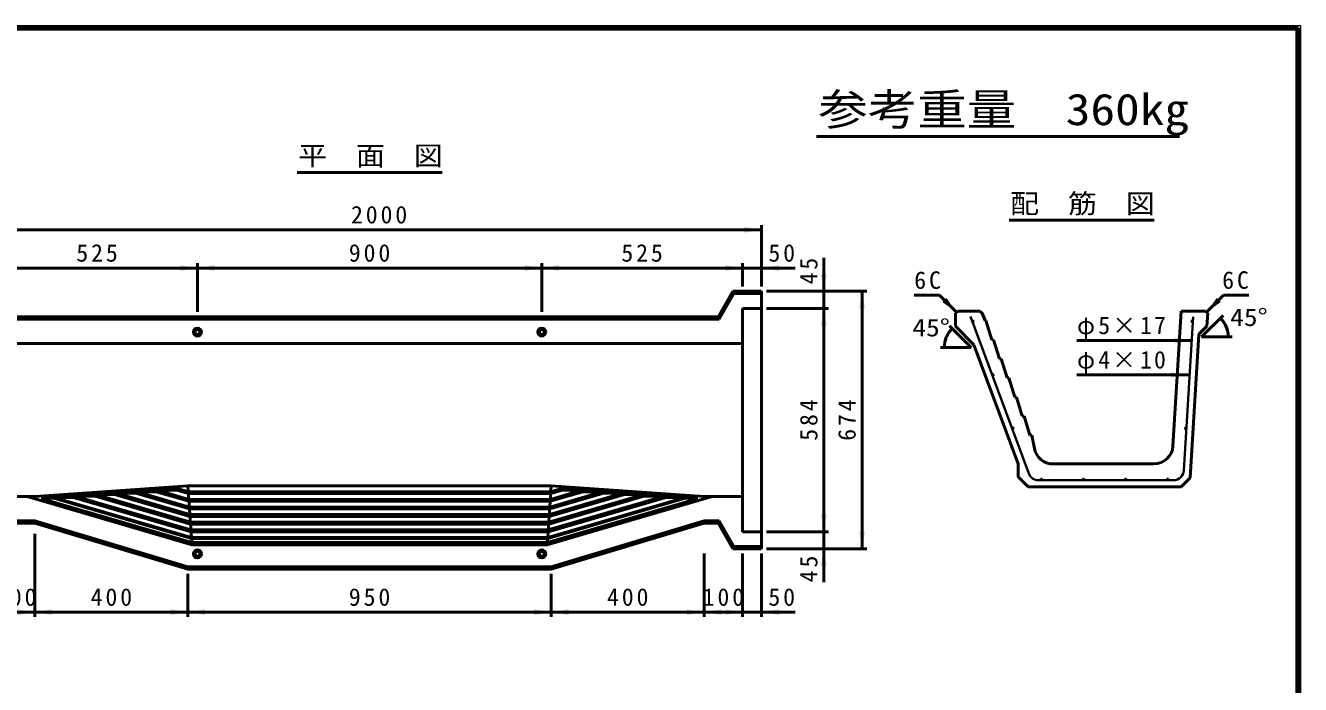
# Model space of a CAD drawing. Units: millimetres, scale not verified. Extents: x 100 to 4105, y 100 to 2870.
# Drawn here: x 1438 to 4105, y 1491 to 2870 of the extents above; entities that cross this region are included whole.
import ezdxf
from ezdxf.enums import TextEntityAlignment as Align

# ---------------------------------------------------------------- set-up
doc = ezdxf.new("R2010")
doc.units = ezdxf.units.MM
doc.header["$LTSCALE"] = 5
doc.layers.add('V-nasSTD', color=7, linetype='Continuous', lineweight=50)
doc.styles.add('ＭＳ ゴシック', font='')
doc.styles.get('ＭＳ ゴシック').set_extended_font_data('MS Gothic')

msp = doc.modelspace()

# ---------------------------------------------------------------- hatches: boundary and pattern name
at = {"layer": 'V-nasSTD'}
for points in [[(2942.008, 2436.589), (2978.008, 2442.589), (2942.008, 2448.589)], [(1762.008, 2356.589), (1798.008, 2362.589), (1762.008, 2368.589)], [(1834.008, 2368.589), (1798.008, 2362.589), (1834.008, 2356.589)], [(2482.008, 2356.589), (2518.008, 2362.589), (2482.008, 2368.589)], [(2554.008, 2368.589), (2518.008, 2362.589), (2554.008, 2356.589)], [(2902.008, 2356.589), (2938.008, 2362.589), (2902.008, 2368.589)], [(3014.008, 2356.589), (2978.008, 2362.589), (3014.008, 2368.589)], [(3114.008, 2350.189), (3108.008, 2314.189), (3102.008, 2350.189)], [(3194.008, 2278.189), (3188.008, 2314.189), (3182.008, 2278.189)], [(3355.906, 2291.402), (3385.604, 2270.189), (3364.391, 2299.887)], [(3938.341, 2291.564), (3908.642, 2270.351), (3929.855, 2300.05)], [(3114.008, 2242.189), (3108.008, 2278.189), (3102.008, 2242.189)], [(3418.604, 2250.431, 1), (3421.604, 2251.546, 1)], [(3879.877, 2250.893, 1), (3876.683, 2251.085, 1)], [(3951.173, 2243.703), (3937.641, 2258.031), (3945.794, 2240.089)], [(3366.925, 2214.964), (3359.948, 2196.532), (3360.57, 2216.23)], [(3362.72, 2221.899), (3376.252, 2236.227), (3368.099, 2218.285)], [(3841.482, 2204.965), (3877.482, 2210.965), (3841.482, 2216.965)], [(3946.968, 2236.768), (3953.945, 2218.336), (3953.323, 2238.035)], [(3460.245, 2138.431, 1), (3463.245, 2139.546, 1)], [(3833.96, 2132.989), (3869.96, 2138.989), (3833.96, 2144.989)], [(3873.16, 2138.989, 1), (3869.96, 2138.989, 1)], [(3501.886, 2026.431, 1), (3504.886, 2027.546, 1)], [(3866.437, 2026.893, 1), (3863.243, 2027.085, 1)], [(3563.204, 1918.589, 1), (3563.204, 1921.789, 1)], [(3651.204, 1918.589, 1), (3651.204, 1921.789, 1)], [(3739.204, 1918.589, 1), (3739.204, 1921.789, 1)], [(3827.204, 1918.589, 1), (3827.204, 1921.789, 1)], [(3102.008, 1846.989), (3108.008, 1810.989), (3114.008, 1846.989)], [(3182.008, 1810.989), (3188.008, 1774.989), (3194.008, 1810.989)], [(3114.008, 1738.989), (3108.008, 1774.989), (3102.008, 1738.989)], [(1422.008, 1636.589), (1458.008, 1642.589), (1422.008, 1648.589)], [(1494.008, 1648.589), (1458.008, 1642.589), (1494.008, 1636.589)], [(1742.008, 1636.589), (1778.008, 1642.589), (1742.008, 1648.589)], [(1814.008, 1636.589), (1778.008, 1642.589), (1814.008, 1648.589)], [(2502.008, 1648.589), (2538.008, 1642.589), (2502.008, 1636.589)], [(2574.008, 1636.589), (2538.008, 1642.589), (2574.008, 1648.589)], [(2822.008, 1648.589), (2858.008, 1642.589), (2822.008, 1636.589)], [(2894.008, 1636.589), (2858.008, 1642.589), (2894.008, 1648.589)], [(2902.008, 1648.589), (2938.008, 1642.589), (2902.008, 1636.589)], [(3014.008, 1636.589), (2978.008, 1642.589), (3014.008, 1648.589)]]:
    msp.add_hatch(color=256, dxfattribs=at).paths.add_polyline_path(points)

# ---------------------------------------------------------------- linework, layer by layer
at = {"layer": 'V-nasSTD', "lineweight": 100}
for p, q in [((4100, 2865), (105, 2865)), ((4100, 105), (4100, 2865))]:
    msp.add_line(p, q, dxfattribs=at)
at = {"layer": 'V-nasSTD'}
for p, q in [((3092.5, 2637.5), (3852, 2637.5)), ((2006.508, 2562.589), (2309.508, 2562.589)), ((3495.704, 2462.589), (3798.704, 2462.589)), ((1378.008, 2442.589), (2978.008, 2442.589)), ((2978.008, 2452.589), (2978.008, 2324.189)), ((3108.008, 2384.189), (3108.008, 2314.189)), ((1378.008, 2362.589), (1798.008, 2362.589)), ((1798.008, 2372.589), (1798.008, 2270.589)), ((1798.008, 2362.589), (2518.008, 2362.589)), ((2518.008, 2372.589), (2518.008, 2270.589)), ((2518.008, 2362.589), (2938.008, 2362.589)), ((2938.008, 2372.589), (2938.008, 2324.189)), ((2938.008, 2362.589), (2978.008, 2362.589)), ((3048.008, 2362.589), (2978.008, 2362.589)), ((2887.062, 2260.589), (2918.008, 2314.189)), ((2889.091, 2255.789), (2920.037, 2309.389)), ((2918.008, 2314.189), (2978.008, 2314.189)), ((2918.008, 2314.189), (2920.037, 2309.389)), ((2920.037, 2309.389), (2978.008, 2309.389)), ((2978.008, 2314.189), (2978.008, 1774.989)), ((2988.008, 2314.189), (3198.008, 2314.189)), ((3108.008, 2314.189), (3108.008, 2278.189)), ((3188.008, 1774.989), (3188.008, 2314.189)), ((3297.049, 2305.544), (3350.249, 2305.544)), ((3385.604, 2270.189), (3350.249, 2305.544)), ((3908.642, 2270.351), (3943.997, 2305.706)), ((3997.197, 2305.706), (3943.997, 2305.706)), ((2938.008, 2278.189), (2938.008, 1810.989)), ((2938.008, 2278.189), (2978.008, 2278.189)), ((2988.008, 2278.189), (3118.008, 2278.189)), ((3108.008, 1810.989), (3108.008, 2278.189)), ((3388.004, 2272.589), (3383.204, 2267.789)), ((3383.204, 2267.789), (3383.204, 2240.589)), ((3388.004, 2272.589), (3434.404, 2272.589)), ((3439.204, 2267.789), (3434.404, 2272.589)), ((3445.204, 2252.589), (3439.204, 2267.789)), ((3855.204, 2272.589), (3838.261, 1990.193)), ((3906.404, 2272.589), (3855.204, 2272.589)), ((3911.204, 2267.789), (3906.404, 2272.589)), ((3911.204, 2267.789), (3908.884, 2240.589)), ((2889.091, 2255.789), (1382.907, 2255.789)), ((2887.062, 2260.589), (1384.936, 2260.589)), ((2887.062, 2260.589), (2889.091, 2255.789)), ((3370.693, 2241.787), (3415.948, 2196.532)), ((3383.204, 2240.589), (3421.604, 2202.189)), ((3447.204, 2252.589), (3445.204, 2252.589)), ((3459.204, 2212.589), (3447.204, 2252.589)), ((3908.884, 2240.589), (3892.289, 2223.993)), ((3943.2, 2263.591), (3897.945, 2218.336)), ((3892.289, 2223.993), (3874.268, 1923.653)), ((3961.945, 2218.336), (3897.945, 2218.336)), ((2938.008, 2204.589), (1338.008, 2204.589)), ((3351.948, 2196.532), (3415.948, 2196.532)), ((3421.604, 2202.189), (3514.404, 1952.589)), ((3463.204, 2212.589), (3459.204, 2212.589)), ((3475.204, 2172.589), (3463.204, 2212.589)), ((3637.482, 2210.965), (3877.482, 2210.965)), ((3479.204, 2172.589), (3475.204, 2172.589)), ((3491.204, 2132.589), (3479.204, 2172.589)), ((3637.482, 2138.989), (3869.96, 2138.989)), ((3495.204, 2132.589), (3491.204, 2132.589)), ((3507.204, 2092.589), (3495.204, 2132.589)), ((3511.204, 2092.589), (3507.204, 2092.589)), ((3511.204, 2092.589), (3507.204, 2092.589)), ((3523.204, 2052.589), (3511.204, 2092.589)), ((3527.204, 2052.589), (3523.204, 2052.589)), ((3527.204, 2052.589), (3523.204, 2052.589)), ((3527.204, 2052.589), (3523.204, 2052.589)), ((3539.204, 2012.589), (3527.204, 2052.589)), ((3543.204, 2012.589), (3539.204, 2012.589)), ((3543.204, 2012.589), (3548.308, 1985.249)), ((3514.404, 1952.589), (3514.404, 1925.389)), ((3587.629, 1952.589), (3798.332, 1952.589)), ((3535.204, 1904.589), (3514.404, 1925.389)), ((3874.268, 1923.653), (3855.204, 1904.589)), ((1778.008, 1906.589), (1458.008, 1884.589)), ((1758.746, 1900.465), (1471.288, 1880.702)), ((1671.966, 1894.499), (1780.991, 1862.589)), ((1671.966, 1894.499), (1714.299, 1893.87)), ((1714.299, 1893.87), (1780.177, 1874.589)), ((1715.356, 1897.482), (1779.906, 1878.589)), ((1715.356, 1897.482), (1757.689, 1896.853)), ((1757.689, 1896.853), (1779.093, 1890.589)), ((1758.746, 1900.465), (1778.821, 1894.589)), ((1778.008, 1906.589), (2538.008, 1906.589)), ((1778.008, 1906.589), (1786.008, 1788.589)), ((1778.821, 1894.589), (2537.194, 1894.589)), ((2538.008, 1906.589), (2530.008, 1788.589)), ((2535.025, 1862.589), (2644.049, 1894.499)), ((2535.838, 1874.589), (2601.717, 1893.87)), ((2536.11, 1878.589), (2600.66, 1897.482)), ((2536.923, 1890.589), (2558.327, 1896.853)), ((2537.194, 1894.589), (2557.27, 1900.465)), ((2538.008, 1906.589), (2858.008, 1884.589)), ((2557.27, 1900.465), (2844.727, 1880.702)), ((2600.66, 1897.482), (2558.327, 1896.853)), ((2644.049, 1894.499), (2601.717, 1893.87)), ((3855.204, 1904.589), (3535.204, 1904.589)), ((1458.008, 1884.589), (1338.008, 1884.589)), ((1441.592, 1884.589), (1786.333, 1783.789)), ((1471.288, 1880.702), (1497.878, 1880.761)), ((1471.288, 1880.702), (1786.008, 1788.589)), ((1497.878, 1880.761), (1785.465, 1796.589)), ((1498.407, 1882.566), (1785.33, 1798.589)), ((1498.407, 1882.566), (1540.74, 1881.938)), ((1540.74, 1881.938), (1784.516, 1810.589)), ((1541.797, 1885.549), (1784.245, 1814.589)), ((1541.797, 1885.549), (1584.13, 1884.921)), ((1584.13, 1884.921), (1783.432, 1826.589)), ((1585.187, 1888.532), (1783.16, 1830.589)), ((1585.187, 1888.532), (1627.52, 1887.904)), ((1627.52, 1887.904), (1782.347, 1842.589)), ((1628.576, 1891.515), (1782.076, 1846.589)), ((1628.576, 1891.515), (1670.909, 1890.887)), ((1670.909, 1890.887), (1781.262, 1858.589)), ((1779.093, 1890.589), (2536.923, 1890.589)), ((1779.906, 1878.589), (2536.11, 1878.589)), ((1780.177, 1874.589), (2535.838, 1874.589)), ((2529.682, 1783.789), (2874.424, 1884.589)), ((2530.008, 1788.589), (2844.727, 1880.702)), ((2530.55, 1796.589), (2818.137, 1880.761)), ((2530.686, 1798.589), (2817.609, 1882.566)), ((2531.499, 1810.589), (2775.276, 1881.938)), ((2531.771, 1814.589), (2774.219, 1885.549)), ((2532.584, 1826.589), (2731.886, 1884.921)), ((2532.855, 1830.589), (2730.829, 1888.532)), ((2533.669, 1842.589), (2688.496, 1887.904)), ((2533.94, 1846.589), (2687.439, 1891.515)), ((2534.754, 1858.589), (2645.106, 1890.887)), ((2687.439, 1891.515), (2645.106, 1890.887)), ((2730.829, 1888.532), (2688.496, 1887.904)), ((2774.219, 1885.549), (2731.886, 1884.921)), ((2817.609, 1882.566), (2775.276, 1881.938)), ((2844.727, 1880.702), (2818.137, 1880.761)), ((2938.008, 1884.589), (2858.008, 1884.589)), ((1780.991, 1862.589), (2535.025, 1862.589)), ((1781.262, 1858.589), (2534.754, 1858.589)), ((1782.076, 1846.589), (2533.94, 1846.589)), ((1782.347, 1842.589), (2533.669, 1842.589)), ((1382.907, 1833.389), (1458.008, 1833.389)), ((1384.936, 1828.589), (1458.008, 1828.589)), ((1458.008, 1833.389), (1778.008, 1737.389)), ((1458.008, 1833.389), (1458.008, 1828.589)), ((1458.008, 1828.589), (1778.008, 1732.589)), ((1783.16, 1830.589), (2532.855, 1830.589)), ((1783.432, 1826.589), (2532.584, 1826.589)), ((1784.245, 1814.589), (2531.771, 1814.589)), ((2538.008, 1737.389), (2858.008, 1833.389)), ((2538.008, 1732.589), (2858.008, 1828.589)), ((2889.091, 1833.389), (2858.008, 1833.389)), ((2858.008, 1833.389), (2858.008, 1828.589)), ((2887.062, 1828.589), (2858.008, 1828.589)), ((2887.062, 1828.589), (2889.091, 1833.389)), ((2887.062, 1828.589), (2918.008, 1774.989)), ((2889.091, 1833.389), (2920.037, 1779.789)), ((1458.008, 1632.589), (1458.008, 1806.589)), ((1784.516, 1810.589), (2531.499, 1810.589)), ((1785.33, 1798.589), (2530.686, 1798.589)), ((1785.465, 1796.589), (2530.55, 1796.589)), ((1786.008, 1788.589), (2530.008, 1788.589)), ((2938.008, 1810.989), (2978.008, 1810.989)), ((2988.008, 1810.989), (3118.008, 1810.989)), ((3108.008, 1810.989), (3108.008, 1774.989)), ((1786.333, 1783.789), (2529.682, 1783.789)), ((2858.008, 1632.589), (2858.008, 1764.989)), ((2920.037, 1779.789), (2918.008, 1774.989)), ((2918.008, 1774.989), (2978.008, 1774.989)), ((2920.037, 1779.789), (2978.008, 1779.789)), ((2938.008, 1632.589), (2938.008, 1764.989)), ((2978.008, 1632.589), (2978.008, 1764.989)), ((2988.008, 1774.989), (3198.008, 1774.989)), ((3108.008, 1704.989), (3108.008, 1774.989)), ((1778.008, 1737.389), (2538.008, 1737.389)), ((1778.008, 1737.389), (1778.008, 1732.589)), ((2538.008, 1737.389), (2538.008, 1732.589)), ((1778.008, 1732.589), (2538.008, 1732.589)), ((1778.008, 1632.589), (1778.008, 1722.589)), ((2538.008, 1632.589), (2538.008, 1722.589)), ((1458.008, 1642.589), (1378.008, 1642.589)), ((1458.008, 1642.589), (1778.008, 1642.589)), ((1778.008, 1642.589), (2538.008, 1642.589)), ((2858.008, 1642.589), (2538.008, 1642.589)), ((2858.008, 1642.589), (2938.008, 1642.589)), ((2938.008, 1642.589), (2978.008, 1642.589)), ((3048.008, 1642.589), (2978.008, 1642.589))]:
    msp.add_line(p, q, dxfattribs=at)
at = {"layer": 'V-nasSTD', "lineweight": 35}
for p, q in [((3414.569, 2261.286), (3536.653, 1932.922)), ((3880.466, 2260.709), (3861.18, 1939.271)), ((3839.22, 1918.589), (3557.274, 1918.589))]:
    msp.add_line(p, q, dxfattribs=at)
at = {"layer": 'V-nasSTD', "lineweight": 13}
msp.add_lwpolyline([(100, 100), (100, 2870), (4105, 2870), (4105, 100)], close=True, dxfattribs=at)
at = {"layer": 'V-nasSTD', "lineweight": 35}
for centre in [(3420.104, 2250.989), (3878.28, 2250.989), (3461.745, 2138.989), (3871.56, 2138.989), (3503.386, 2026.989), (3864.84, 2026.989), (3563.204, 1920.189), (3651.204, 1920.189), (3739.204, 1920.189), (3827.204, 1920.189)]:
    msp.add_circle(centre, 1.6, dxfattribs=at)
at = {"layer": 'V-nasSTD'}
for centre, radius in [((1798.008, 2228.589), 8.4), ((1798.008, 2228.589), 5.2), ((2518.008, 2228.589), 8.4), ((2518.008, 2228.589), 5.2), ((1798.008, 1764.589), 8.4), ((1798.008, 1764.589), 5.2), ((2518.008, 1764.589), 8.4), ((2518.008, 1764.589), 5.2)]:
    msp.add_circle(centre, radius, dxfattribs=at)
for centre, radius, start, end in [((3897.945, 2218.336), 56, 0, 45), ((3415.948, 2196.532), 56, 135, 180), ((3587.629, 1992.589), 40, 190.57352, 270), ((3798.332, 1992.589), 40, 270, 356.56637)]:
    msp.add_arc(centre, radius, start, end, dxfattribs=at)
at = {"layer": 'V-nasSTD', "lineweight": 35}
for centre, start, end in [((3557.274, 1940.589), 200.39488, 270), ((3839.22, 1940.589), 270, 356.56637)]:
    msp.add_arc(centre, 22, start, end, dxfattribs=at)

# ---------------------------------------------------------------- texts
at = {"layer": 'V-nasSTD', "style": 'ＭＳ ゴシック'}
for s, height, width, p in [('参考重量\u3000360kg', 65.98, 1.15, (3096.5, 2727.5)), ('平\u3000面\u3000図', 40.32, 1.1, (2008.508, 2617.589)), ('配\u3000筋\u3000図', 40.32, 1.1, (3497.704, 2517.589)), ('45°', 36.66, 1.15, (3957.865, 2277.951)), ('45°', 36.66, 1.15, (3293.138, 2256.147))]:
    msp.add_text(s, height=height, dxfattribs=dict(at, width=width)).set_placement(p, align=Align.TOP_LEFT)
at = {"layer": 'V-nasSTD', "char_height": 36.66, "attachment_point": 1, "style": 'ＭＳ ゴシック'}
for s, insert in [('\\T1.24;2000', (2119.008, 2492.589)), ('\\T1.24;525', (1544.508, 2412.589)), ('\\T1.24;900', (2114.508, 2412.589)), ('\\T1.24;525', (2684.508, 2412.589)), ('\\T1.24;50', (2992.008, 2412.589)), ('\\T1.24;6C', (3297.049, 2355.544)), ('\\T1.24;6C', (3941.197, 2355.706)), ('\\T1.17;φ5×17', (3637.482, 2260.965)), ('\\T1.17;φ4×10', (3637.482, 2188.989)), ('\\T1.24;100', (1374.508, 1692.589)), ('\\T1.24;400', (1574.508, 1692.589)), ('\\T1.24;950', (2114.508, 1692.589)), ('\\T1.24;400', (2654.508, 1692.589)), ('\\T1.24;100', (2854.508, 1692.589)), ('\\T1.24;50', (2992.008, 1692.589))]:
    msp.add_mtext(s, dxfattribs=dict(at, insert=insert))
at = {"layer": 'V-nasSTD', "char_height": 36.66, "attachment_point": 1, "rotation": 90, "style": 'ＭＳ ゴシック'}
for s, insert in [('\\T1.24;45', (3058.008, 2328.189)), ('\\T1.24;584', (3058.008, 2001.089)), ('\\T1.24;674', (3138.008, 2001.089)), ('\\T1.24;45', (3058.008, 1704.989))]:
    msp.add_mtext(s, dxfattribs=dict(at, insert=insert))

doc.saveas('drawing.dxf')
